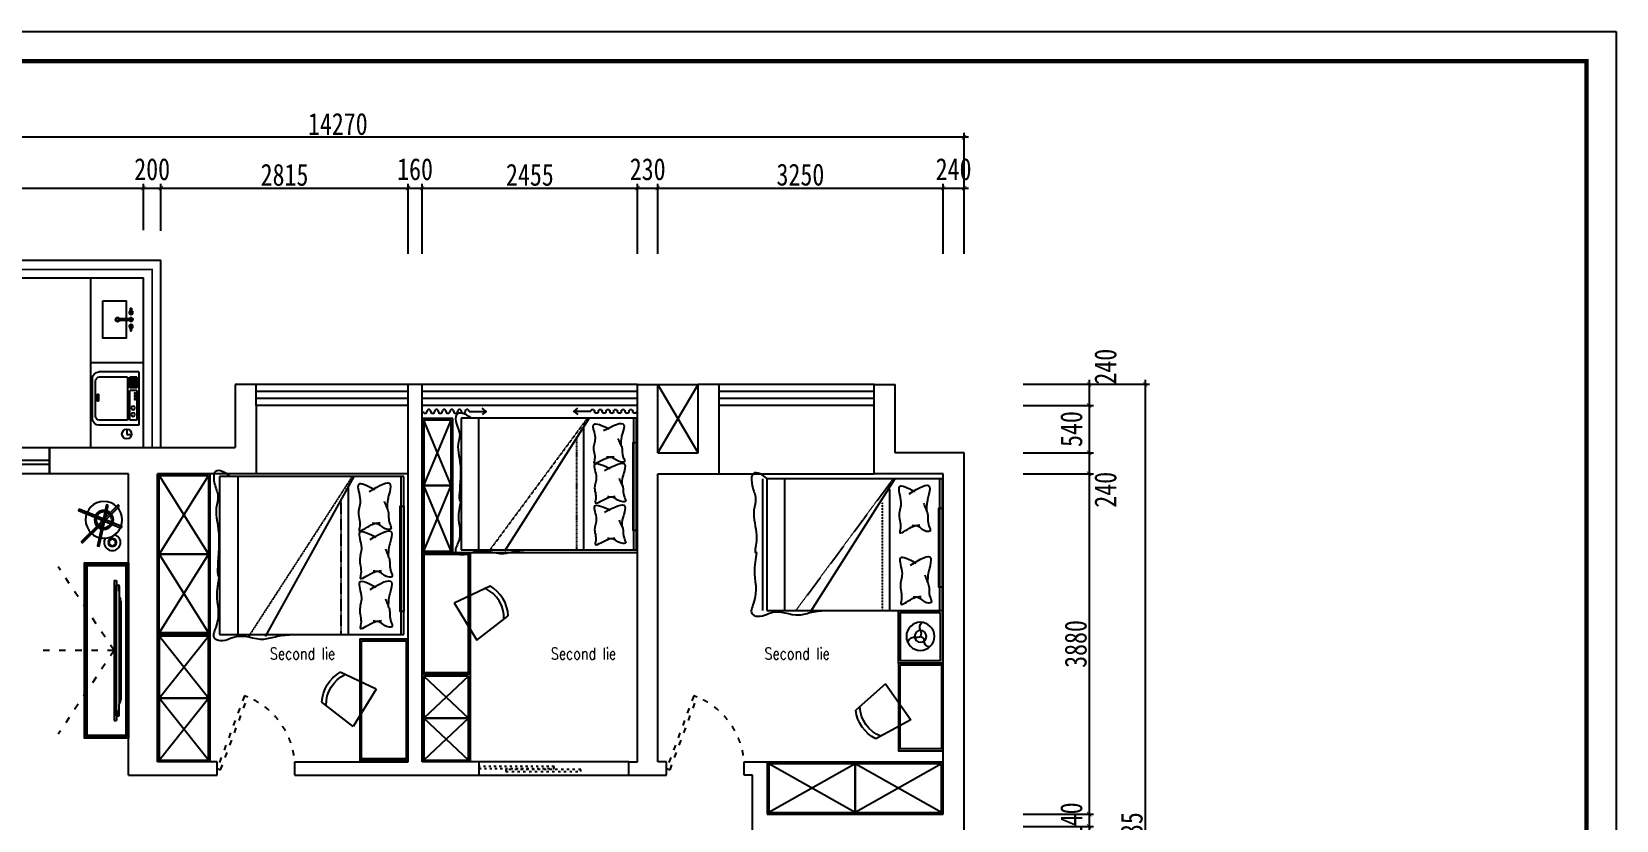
# Model space of a CAD drawing. Header units: millimetres. Extents: x -77055 to 331180, y -861586 to -491011.
# Drawn here: x 6735 to 24787, y -831600 to -822610 of the extents above; entities that cross this region are included whole.
import ezdxf

# ---------------------------------------------------------------- set-up
doc = ezdxf.new("R2010")
doc.units = ezdxf.units.MM
doc.header["$PDMODE"] = 3
doc.linetypes.add('ACAD_ISO03W100', pattern=[30, 12, -18])
doc.linetypes.add('DASHED2', pattern=[0.375, 0.25, -0.125])
for name, color, linetype in [('0-01图框模板说明', 2, 'Continuous'), ('0-02图框细线', 136, 'Continuous'), ('250', 250, 'Continuous'), ('5', 5, 'Continuous'), ('6', 1, 'Continuous'), ('dadddd', 7, 'Continuous'), ('DOOR【门】', 1, 'Continuous'), ('FF-FURN', 51, 'Continuous'), ('IDS-FIXT', 31, 'Continuous'), ('JP-活动家具', 1, 'Continuous'), ('JP-高位家具', 1, 'Continuous'), ('PUB_TEXT', 7, 'Continuous'), ('活动家具', 6, 'Continuous'), ('饰品', 36, 'Continuous')]:
    doc.layers.add(name, color=color, linetype=linetype)
doc.styles.add('_SIMPLEX', font='SIMPLEX.shx', dxfattribs={"width": 0.8})
doc.styles.add('DIM', font='simhei.ttf', dxfattribs={"width": 0.8})
doc.dimstyles.new('1-50', dxfattribs={"dimscale": 50, "dimtxt": 5, "dimasz": 1, "dimexe": 1, "dimexo": 0.1, "dimgap": 0.5, "dimtad": 1, "dimdec": 0, "dimdsep": 46, "dimtxsty": 'DIM', "dimblk": 'ARCHTICK', "dimcen": 4, "dimdle": 1, "dimclrd": 3, "dimclre": 3, "dimclrt": 1, "dimadec": 0, "dimazin": 0, "dimtfac": 1, "dimtdec": 0, "dimtmove": 2, "dimatfit": 3, "dimldrblk": 'DOT', "dimfxl": 15, "dimfxlon": 1, "dimarcsym": 0})

# ---------------------------------------------------------------- blocks, each defined once
blk = doc.blocks.new('_ArchTick')
at = {"color": 0, "linetype": 'ByBlock', "const_width": 0.15}
blk.add_lwpolyline([(-0.5, -0.5), (0.5, 0.5)], dxfattribs=at)
blk = doc.blocks.new('*D196')
at = {"layer": '250', "color": 3, "lineweight": -2}
for p, q in [((18781, -826580), (18781, -826920)), ((18031, -826630), (18831, -826630)), ((18031, -826870), (18831, -826870))]:
    blk.add_line(p, q, dxfattribs=at)
at = {"layer": 'Defpoints', "color": 0}
for p in [(16532, -826630), (16532, -826870), (18781, -826870)]:
    blk.add_point(p, dxfattribs=at)
at = {"layer": '250', "color": 3, "lineweight": -2, "xscale": 50, "yscale": 50, "zscale": 50}
for p, rotation in [((18781, -826630), 90), ((18781, -826870), 270)]:
    blk.add_blockref('_ArchTick', p, dxfattribs=dict(at, rotation=rotation))
at = {"layer": '250', "color": 1, "insert": (18968, -826429), "char_height": 250, "attachment_point": 5, "rotation": 90, "style": 'DIM'}
blk.add_mtext('240', dxfattribs=at)
blk = doc.blocks.new('_Dot')
at = {"color": 0, "linetype": 'ByBlock', "lineweight": -2}
blk.add_line((-0.5, 0), (-1, 0), dxfattribs=at)
at = {"color": 0, "linetype": 'ByBlock', "const_width": 0.5}
blk.add_lwpolyline([(-0.25, 0, 1), (0.25, 0, 1)], format="xyb", close=True, dxfattribs=at)
blk = doc.blocks.new('*D197')
at = {"layer": '250', "color": 3, "lineweight": -2}
for p, q in [((18031, -826870), (18831, -826870)), ((18781, -826820), (18781, -827460)), ((18031, -827410), (18831, -827410))]:
    blk.add_line(p, q, dxfattribs=at)
at = {"layer": 'Defpoints', "color": 0}
for p in [(16532, -826870), (17557, -827410), (18781, -827410)]:
    blk.add_point(p, dxfattribs=at)
at = {"layer": '250', "color": 3, "lineweight": -2, "xscale": 50, "yscale": 50, "zscale": 50}
for p, rotation in [((18781, -826870), 90), ((18781, -827410), 270)]:
    blk.add_blockref('_ArchTick', p, dxfattribs=dict(at, rotation=rotation))
at = {"layer": '250', "color": 1, "insert": (18579, -827140), "char_height": 250, "attachment_point": 5, "rotation": 90, "style": 'DIM'}
blk.add_mtext('540', dxfattribs=at)
blk = doc.blocks.new('*D198')
at = {"layer": '250', "color": 3, "lineweight": -2}
for p, q in [((18031, -827410), (18831, -827410)), ((18781, -827360), (18781, -827700)), ((18031, -827650), (18831, -827650))]:
    blk.add_line(p, q, dxfattribs=at)
at = {"layer": 'Defpoints', "color": 0}
for p in [(17557, -827410), (17317, -827650), (18781, -827650)]:
    blk.add_point(p, dxfattribs=at)
at = {"layer": '250', "color": 3, "lineweight": -2, "xscale": 50, "yscale": 50, "zscale": 50}
for p, rotation in [((18781, -827410), 90), ((18781, -827650), 270)]:
    blk.add_blockref('_ArchTick', p, dxfattribs=dict(at, rotation=rotation))
at = {"layer": '250', "color": 1, "insert": (18968, -827832), "char_height": 250, "attachment_point": 5, "rotation": 90, "style": 'DIM'}
blk.add_mtext('240', dxfattribs=at)
blk = doc.blocks.new('*D199')
at = {"layer": '250', "color": 3, "lineweight": -2}
for p, q in [((18031, -827650), (18831, -827650)), ((18781, -827600), (18781, -831580)), ((18031, -831530), (18831, -831530))]:
    blk.add_line(p, q, dxfattribs=at)
at = {"layer": 'Defpoints', "color": 0}
for p in [(17317, -827650), (17317, -831530), (18781, -831530)]:
    blk.add_point(p, dxfattribs=at)
at = {"layer": '250', "color": 3, "lineweight": -2, "xscale": 50, "yscale": 50, "zscale": 50}
for p, rotation in [((18781, -827650), 90), ((18781, -831530), 270)]:
    blk.add_blockref('_ArchTick', p, dxfattribs=dict(at, rotation=rotation))
at = {"layer": '250', "color": 1, "insert": (18629, -829590), "char_height": 250, "attachment_point": 5, "rotation": 90, "style": 'DIM'}
blk.add_mtext('3880', dxfattribs=at)
blk = doc.blocks.new('*D200')
at = {"layer": '250', "color": 3, "lineweight": -2}
for p, q in [((18781, -831480), (18781, -831720)), ((18031, -831530), (18831, -831530)), ((18031, -831670), (18831, -831670))]:
    blk.add_line(p, q, dxfattribs=at)
at = {"layer": 'Defpoints', "color": 0}
for p in [(17317, -831530), (17317, -831670), (18781, -831670)]:
    blk.add_point(p, dxfattribs=at)
at = {"layer": '250', "color": 3, "lineweight": -2, "xscale": 50, "yscale": 50, "zscale": 50}
for p, rotation in [((18781, -831530), 90), ((18781, -831670), 270)]:
    blk.add_blockref('_ArchTick', p, dxfattribs=dict(at, rotation=rotation))
at = {"layer": '250', "color": 1, "insert": (18579, -831600), "char_height": 250, "attachment_point": 5, "rotation": 90, "style": 'DIM'}
blk.add_mtext('140', dxfattribs=at)
blk = doc.blocks.new('*D206')
at = {"layer": '250', "color": 3, "lineweight": -2}
for p, q in [((3237, -824393), (8057, -824393)), ((3287, -824876), (3287, -824343)), ((8007, -824873), (8007, -824343))]:
    blk.add_line(p, q, dxfattribs=at)
at = {"layer": 'Defpoints', "color": 0}
for p in [(8007, -824393), (3287, -824881), (8007, -824878)]:
    blk.add_point(p, dxfattribs=at)
at = {"layer": '250', "color": 3, "lineweight": -2, "xscale": 50, "yscale": 50, "zscale": 50, "rotation": 180}
blk.add_blockref('_ArchTick', (3287, -824393), dxfattribs=at)
at = {"layer": '250', "color": 3, "lineweight": -2, "xscale": 50, "yscale": 50, "zscale": 50}
blk.add_blockref('_ArchTick', (8007, -824393), dxfattribs=at)
at = {"layer": '250', "color": 1, "insert": (5647, -824241), "char_height": 250, "attachment_point": 5, "style": 'DIM'}
blk.add_mtext('4720', dxfattribs=at)
blk = doc.blocks.new('*D207')
at = {"layer": '250', "color": 3, "lineweight": -2}
for p, q in [((7957, -824393), (8257, -824393)), ((8007, -824873), (8007, -824343)), ((8207, -824881), (8207, -824343))]:
    blk.add_line(p, q, dxfattribs=at)
at = {"layer": 'Defpoints', "color": 0}
for p in [(8207, -824393), (8007, -824878), (8207, -824886)]:
    blk.add_point(p, dxfattribs=at)
at = {"layer": '250', "color": 3, "lineweight": -2, "xscale": 50, "yscale": 50, "zscale": 50, "rotation": 180}
blk.add_blockref('_ArchTick', (8007, -824393), dxfattribs=at)
at = {"layer": '250', "color": 3, "lineweight": -2, "xscale": 50, "yscale": 50, "zscale": 50}
blk.add_blockref('_ArchTick', (8207, -824393), dxfattribs=at)
at = {"layer": '250', "color": 1, "insert": (8107, -824179), "char_height": 250, "attachment_point": 5, "style": 'DIM'}
blk.add_mtext('200', dxfattribs=at)
blk = doc.blocks.new('*D208')
at = {"layer": '250', "color": 3, "lineweight": -2}
for p, q in [((8157, -824393), (11072, -824393)), ((8207, -824881), (8207, -824343)), ((11022, -825143), (11022, -824343))]:
    blk.add_line(p, q, dxfattribs=at)
at = {"layer": 'Defpoints', "color": 0}
for p in [(11022, -824393), (8207, -824886), (11022, -826541)]:
    blk.add_point(p, dxfattribs=at)
at = {"layer": '250', "color": 3, "lineweight": -2, "xscale": 50, "yscale": 50, "zscale": 50, "rotation": 180}
blk.add_blockref('_ArchTick', (8207, -824393), dxfattribs=at)
at = {"layer": '250', "color": 3, "lineweight": -2, "xscale": 50, "yscale": 50, "zscale": 50}
blk.add_blockref('_ArchTick', (11022, -824393), dxfattribs=at)
at = {"layer": '250', "color": 1, "insert": (9615, -824243), "char_height": 250, "attachment_point": 5, "style": 'DIM'}
blk.add_mtext('2815', dxfattribs=at)
blk = doc.blocks.new('*D209')
at = {"layer": '250', "color": 3, "lineweight": -2}
for p, q in [((10972, -824393), (11232, -824393)), ((11022, -825143), (11022, -824343)), ((11182, -825143), (11182, -824343))]:
    blk.add_line(p, q, dxfattribs=at)
at = {"layer": 'Defpoints', "color": 0}
for p in [(11182, -824393), (11022, -826541), (11182, -826541)]:
    blk.add_point(p, dxfattribs=at)
at = {"layer": '250', "color": 3, "lineweight": -2, "xscale": 50, "yscale": 50, "zscale": 50, "rotation": 180}
blk.add_blockref('_ArchTick', (11022, -824393), dxfattribs=at)
at = {"layer": '250', "color": 3, "lineweight": -2, "xscale": 50, "yscale": 50, "zscale": 50}
blk.add_blockref('_ArchTick', (11182, -824393), dxfattribs=at)
at = {"layer": '250', "color": 1, "insert": (11102, -824179), "char_height": 250, "attachment_point": 5, "style": 'DIM'}
blk.add_mtext('160', dxfattribs=at)
blk = doc.blocks.new('*D210')
at = {"layer": '250', "color": 3, "lineweight": -2}
for p, q in [((11132, -824393), (13687, -824393)), ((11182, -825143), (11182, -824343)), ((13637, -825143), (13637, -824343))]:
    blk.add_line(p, q, dxfattribs=at)
at = {"layer": 'Defpoints', "color": 0}
for p in [(13637, -824393), (11182, -826541), (13637, -826541)]:
    blk.add_point(p, dxfattribs=at)
at = {"layer": '250', "color": 3, "lineweight": -2, "xscale": 50, "yscale": 50, "zscale": 50, "rotation": 180}
blk.add_blockref('_ArchTick', (11182, -824393), dxfattribs=at)
at = {"layer": '250', "color": 3, "lineweight": -2, "xscale": 50, "yscale": 50, "zscale": 50}
blk.add_blockref('_ArchTick', (13637, -824393), dxfattribs=at)
at = {"layer": '250', "color": 1, "insert": (12410, -824243), "char_height": 250, "attachment_point": 5, "style": 'DIM'}
blk.add_mtext('2455', dxfattribs=at)
blk = doc.blocks.new('*D211')
at = {"layer": '250', "color": 3, "lineweight": -2}
for p, q in [((13587, -824393), (13917, -824393)), ((13637, -825143), (13637, -824343)), ((13867, -825143), (13867, -824343))]:
    blk.add_line(p, q, dxfattribs=at)
at = {"layer": 'Defpoints', "color": 0}
for p in [(13867, -824393), (13867, -826301), (13637, -826541)]:
    blk.add_point(p, dxfattribs=at)
at = {"layer": '250', "color": 3, "lineweight": -2, "xscale": 50, "yscale": 50, "zscale": 50, "rotation": 180}
blk.add_blockref('_ArchTick', (13637, -824393), dxfattribs=at)
at = {"layer": '250', "color": 3, "lineweight": -2, "xscale": 50, "yscale": 50, "zscale": 50}
blk.add_blockref('_ArchTick', (13867, -824393), dxfattribs=at)
at = {"layer": '250', "color": 1, "insert": (13752, -824179), "char_height": 250, "attachment_point": 5, "style": 'DIM'}
blk.add_mtext('230', dxfattribs=at)
blk = doc.blocks.new('*D212')
at = {"layer": '250', "color": 3, "lineweight": -2}
for p, q in [((13817, -824393), (17167, -824393)), ((13867, -825143), (13867, -824343)), ((17117, -825143), (17117, -824343))]:
    blk.add_line(p, q, dxfattribs=at)
at = {"layer": 'Defpoints', "color": 0}
for p in [(17117, -824393), (13867, -826301), (17117, -827321)]:
    blk.add_point(p, dxfattribs=at)
at = {"layer": '250', "color": 3, "lineweight": -2, "xscale": 50, "yscale": 50, "zscale": 50, "rotation": 180}
blk.add_blockref('_ArchTick', (13867, -824393), dxfattribs=at)
at = {"layer": '250', "color": 3, "lineweight": -2, "xscale": 50, "yscale": 50, "zscale": 50}
blk.add_blockref('_ArchTick', (17117, -824393), dxfattribs=at)
at = {"layer": '250', "color": 1, "insert": (15492, -824241), "char_height": 250, "attachment_point": 5, "style": 'DIM'}
blk.add_mtext('3250', dxfattribs=at)
blk = doc.blocks.new('*D213')
at = {"layer": '250', "color": 3, "lineweight": -2}
for p, q in [((17067, -824393), (17407, -824393)), ((17117, -825143), (17117, -824343)), ((17357, -825143), (17357, -824343))]:
    blk.add_line(p, q, dxfattribs=at)
at = {"layer": 'Defpoints', "color": 0}
for p in [(17357, -824393), (17357, -827081), (17117, -827321)]:
    blk.add_point(p, dxfattribs=at)
at = {"layer": '250', "color": 3, "lineweight": -2, "xscale": 50, "yscale": 50, "zscale": 50, "rotation": 180}
blk.add_blockref('_ArchTick', (17117, -824393), dxfattribs=at)
at = {"layer": '250', "color": 3, "lineweight": -2, "xscale": 50, "yscale": 50, "zscale": 50}
blk.add_blockref('_ArchTick', (17357, -824393), dxfattribs=at)
at = {"layer": '250', "color": 1, "insert": (17237, -824179), "char_height": 250, "attachment_point": 5, "style": 'DIM'}
blk.add_mtext('240', dxfattribs=at)
blk = doc.blocks.new('*D232')
at = {"layer": '250', "color": 3, "lineweight": -2}
for p, q in [((17407, -823814), (3037, -823814)), ((3087, -824564), (3087, -823764)), ((17357, -824564), (17357, -823764))]:
    blk.add_line(p, q, dxfattribs=at)
at = {"layer": 'Defpoints', "color": 0}
for p in [(3087, -823814), (3087, -825143), (17357, -825143)]:
    blk.add_point(p, dxfattribs=at)
at = {"layer": '250', "color": 3, "lineweight": -2, "xscale": 50, "yscale": 50, "zscale": 50, "rotation": 180}
blk.add_blockref('_ArchTick', (3087, -823814), dxfattribs=at)
at = {"layer": '250', "color": 3, "lineweight": -2, "xscale": 50, "yscale": 50, "zscale": 50}
blk.add_blockref('_ArchTick', (17357, -823814), dxfattribs=at)
at = {"layer": '250', "color": 1, "insert": (10222, -823663), "char_height": 250, "attachment_point": 5, "style": 'DIM'}
blk.add_mtext('14270', dxfattribs=at)
blk = doc.blocks.new('*D235')
at = {"layer": '250', "color": 3, "lineweight": -2}
for p, q in [((19419, -826580), (19419, -837115)), ((18669, -826630), (19469, -826630)), ((18669, -837065), (19469, -837065))]:
    blk.add_line(p, q, dxfattribs=at)
at = {"layer": 'Defpoints', "color": 0}
for p in [(18031, -826630), (18031, -837065), (19419, -837065)]:
    blk.add_point(p, dxfattribs=at)
at = {"layer": '250', "color": 3, "lineweight": -2, "xscale": 50, "yscale": 50, "zscale": 50}
for p, rotation in [((19419, -826630), 90), ((19419, -837065), 270)]:
    blk.add_blockref('_ArchTick', p, dxfattribs=dict(at, rotation=rotation))
at = {"layer": '250', "color": 1, "insert": (19267, -831848), "char_height": 250, "attachment_point": 5, "rotation": 90, "style": 'DIM'}
blk.add_mtext('10435', dxfattribs=at)
blk = doc.blocks.new('TR')
blk.add_wipeout([(0, 420), (33, 418), (57, 415), (87, 407), (131, 390), (165, 370), (195, 348), (221, 322), (229, 314), (252, 284), (270, 252), (284, 215), (294, 180), (299, 143), (300, 120), (298, 84), (291, 47), (281, 14), (267, -16), (248, -49), (231, -72), (207, -97), (169, -128), (134, -148), (102, -162), (62, -174), (27, -179), (0, -180), (-36, -178), (-78, -170), (-113, -158), (-149, -140), (-191, -112), (-218, -86), (-239, -61), (-260, -30), (-274, -1), (-284, 23), (-289, 41), (-296, 71), (-300, 109), (-299, 147), (-295, 177), (-289, 201), (-279, 231), (-264, 263), (-249, 288), (-228, 315), (-202, 342), (-165, 371), (-126, 392), (-81, 409), (-45, 417), (-12, 420)])
for radius in [300, 150]:
    blk.add_circle((0, 120), radius)
at = {"color": 45}
blk.add_circle((0, 120), 120, dxfattribs=at)
blk = doc.blocks.new('FBH')
blk.add_wipeout([(22, 342), (62, 339), (86, 336), (121, 327), (145, 319), (188, 300), (222, 279), (266, 242), (304, 199), (327, 163), (350, 113), (365, 62), (371, 12), (372, -8), (365, -77), (350, -129), (332, -170), (315, -200), (297, -224), (276, -249), (254, -271), (216, -299), (182, -320), (135, -340), (93, -351), (45, -358), (14, -358), (-32, -354), (-72, -346), (-105, -335), (-151, -313), (-199, -280), (-232, -249), (-258, -219), (-288, -172), (-309, -124), (-322, -74), (-328, -30), (-328, 2), (-322, 58), (-305, 117), (-275, 177), (-251, 211), (-206, 257), (-162, 289), (-104, 318), (-43, 336), (-4, 341)])
at = {"color": 45}
for points in [[(150, 365), (179, 353), (-198, -562), (-227, -551)], [(249, 175), (267, 150), (-390, -312), (-408, -287)], [(-250, 233), (-228, 255), (393, -366), (371, -388)]]:
    blk.add_lwpolyline(points, close=True, dxfattribs=at)
for radius in [350, 180]:
    blk.add_circle((22, -8), radius)
blk.add_circle((22, -8), 150, dxfattribs=at)
blk = doc.blocks.new('A$C4EE4461C')
at = {"color": 2, "ltscale": 1000}
for p, q in [((2065, 2400), (65, 2400)), ((65, 2400), (65, 600)), ((1465, 600), (1465, 2282)), ((2065, 600), (2065, 2400)), ((65, 600), (2065, 600))]:
    blk.add_line(p, q, dxfattribs=at)
at = {"color": 8, "ltscale": 1000}
blk.add_line((265, 2400), (265, 600), dxfattribs=at)
at = {"color": 8, "linetype": 'DASHED2', "ltscale": 0.5}
for p, q in [((1505, 2400), (376, 569)), ((1385, 600), (1385, 2125))]:
    blk.add_line(p, q, dxfattribs=at)
at = {"color": 1, "ltscale": 1000}
for p, q in [((1525, 2400), (561, 579)), ((2035, 600), (2035, 2400))]:
    blk.add_line(p, q, dxfattribs=at)
at = {"color": 3}
blk.add_lwpolyline([(2065, 864), (2025, 864), (2025, 2064), (2065, 2064)], close=True, dxfattribs=at)
at = {"color": 2, "ltscale": 1000}
blk.add_open_spline([(184, 2400), (105, 2470), (-12, 2499), (10, 2289), (68, 2182), (3, 1991), (86, 1772), (27, 1228), (77, 1300), (3, 1016), (94, 799), (-32, 552), (111, 521), (313, 633), (478, 509), (703, 591), (809, 597), (869, 600)], degree=3, knots=[0, 0, 0, 0, 140.356688, 240.855445, 374.272085, 514.628774, 800.960617, 1037.309606, 1234.977718, 1501.883052, 1872.056655, 1990.732643, 2052.345442, 2125.407537, 2467.000811, 2608.004871, 2786.638856, 2786.638856, 2786.638856, 2786.638856], dxfattribs=at)
at = {"color": 1, "ltscale": 1000}
for points, knots in [([(1752, 2250), (1673, 2293), (1518, 2376), (1604, 2161), (1585, 2062), (1567, 1984), (1589, 1902), (1590, 1840), (1566, 1746), (1710, 1865), (1780, 1872), (1809, 1874)], [0, 0, 0, 0, 197.98522, 383.798459, 461.536852, 537.063609, 629.138715, 719.341985, 744.183766, 895.041347, 1000.692483, 1000.692483, 1000.692483, 1000.692483]), ([(1688, 2229), (1795, 2295), (1953, 2392), (1909, 2210), (1886, 2123), (1884, 2065), (1884, 2028)], [0, 0, 0, 0, 257.192142, 380.388355, 440.188761, 557.045341, 557.045341, 557.045341, 557.045341]), ([(1852, 2122), (1859, 2101), (1873, 2061), (1912, 1977), (1887, 1900), (1942, 1802), (1855, 1790), (1809, 1866), (1743, 1866), (1721, 1866)], [0, 0, 0, 0, 70.314327, 132.712823, 281.06886, 345.030234, 373.143701, 508.899423, 574.349148, 574.349148, 574.349148, 574.349148]), ([(1765, 1705), (1686, 1748), (1531, 1831), (1617, 1617), (1598, 1517), (1580, 1439), (1602, 1357), (1603, 1295), (1579, 1202), (1723, 1320), (1793, 1327), (1822, 1329)], [0, 0, 0, 0, 197.98522, 383.798459, 461.536852, 537.063609, 629.138715, 719.341985, 744.183766, 895.041347, 1000.692483, 1000.692483, 1000.692483, 1000.692483]), ([(1701, 1684), (1808, 1750), (1966, 1847), (1922, 1665), (1899, 1578), (1897, 1521), (1897, 1483)], [0, 0, 0, 0, 257.192142, 380.388355, 440.188761, 557.045341, 557.045341, 557.045341, 557.045341]), ([(1865, 1577), (1872, 1556), (1886, 1517), (1925, 1433), (1900, 1355), (1955, 1258), (1868, 1246), (1822, 1321), (1756, 1321), (1734, 1321)], [0, 0, 0, 0, 70.314327, 132.712823, 281.06886, 345.030234, 373.143701, 508.899423, 574.349148, 574.349148, 574.349148, 574.349148]), ([(1765, 1136), (1686, 1179), (1531, 1262), (1617, 1047), (1598, 947), (1580, 869), (1602, 788), (1603, 726), (1579, 632), (1723, 750), (1793, 757), (1822, 760)], [0, 0, 0, 0, 197.98522, 383.798459, 461.536852, 537.063609, 629.138715, 719.341985, 744.183766, 895.041347, 1000.692483, 1000.692483, 1000.692483, 1000.692483]), ([(1701, 1115), (1808, 1181), (1966, 1278), (1922, 1095), (1899, 1008), (1897, 951), (1897, 913)], [0, 0, 0, 0, 257.192142, 380.388355, 440.188761, 557.045341, 557.045341, 557.045341, 557.045341]), ([(1865, 1007), (1872, 986), (1886, 947), (1925, 863), (1900, 786), (1955, 688), (1868, 676), (1822, 751), (1756, 751), (1734, 751)], [0, 0, 0, 0, 70.314327, 132.712823, 281.06886, 345.030234, 373.143701, 508.899423, 574.349148, 574.349148, 574.349148, 574.349148])]:
    blk.add_open_spline(points, degree=3, knots=knots, dxfattribs=at)
blk = doc.blocks.new('A$C56A9156F')
at = {"color": 1}
for p, q in [((-92, 491), (360, 525)), ((-92, 491), (0, 0)), ((0, 0), (433, 132))]:
    blk.add_line(p, q, dxfattribs=at)
for radius, start, end in [(375, 337.108, 44.0862), (425, 342.5246, 38.6696)]:
    blk.add_arc((28, 260), radius, start, end, dxfattribs=at)
blk = doc.blocks.new('A$C5DE12AFD')
at = {"layer": '6', "color": 5}
for points in [[(523, 37), (717, 37), (671, 74)], [(523, 37), (717, 37), (671, 0)]]:
    blk.add_lwpolyline(points, dxfattribs=at)
for centre, start, end in [((22, 37), 180, 0), ((65, 37), 0, 180), ((109, 37), 180, 0), ((153, 37), 0, 180), ((196, 37), 180, 0), ((240, 37), 0, 180), ((283, 37), 180, 0), ((327, 37), 0, 180), ((371, 37), 180, 0), ((414, 37), 0, 180), ((458, 37), 180, 0), ((501, 37), 0, 180)]:
    blk.add_arc(centre, 21.8, start, end, dxfattribs=at)
blk = doc.blocks.new('A$C3FA61304')
at = {"color": 251}
for p, q in [((444, 611), (88, 611)), ((444, 64), (444, 611)), ((471, 611), (471, 236)), ((559, 611), (471, 611)), ((559, 236), (559, 611)), ((38, 561), (38, 113)), ((55, 363, -1341), (55, 287, -1341)), ((76, 368, -1341), (60, 368, -1341)), ((60, 282, -1341), (76, 282, -1341)), ((76, 282, -1341), (76, 368, -1341)), ((559, 236), (471, 236)), ((444, 64), (88, 64)), ((471, 200), (471, 64)), ((559, 200), (471, 200)), ((559, 64), (471, 64)), ((505, 190, -1341), (489, 190, -1341)), ((489, 73, -1341), (489, 190, -1341)), ((505, 73, -1341), (489, 73, -1341)), ((505, 73, -1341), (505, 190, -1341)), ((521, 73, -1341), (521, 190, -1341)), ((536, 190, -1341), (521, 190, -1341)), ((536, 73, -1341), (521, 73, -1341)), ((536, 73, -1341), (536, 190, -1341)), ((559, 64), (559, 200))]:
    blk.add_line(p, q, dxfattribs=at)
for centre, radius in [((514, 540, -1341), 23.1), ((514, 455, -1341), 23.1), ((538, 342, -1341), 8.22), ((538, 307, -1341), 8.22), ((538, 273, -1341), 8.22)]:
    blk.add_circle(centre, radius, dxfattribs=at)
for centre, radius, start, end in [((88, 561), 49.5, 90, 180), ((60, 363, -1341), 4.95, 90, 180), ((60, 287, -1341), 4.95, 180, 270), ((88, 113), 49.5, 180, 270)]:
    blk.add_arc(centre, radius, start, end, dxfattribs=at)
at = {"layer": 'IDS-FIXT', "ltscale": 3}
for p, q in [((587, 674), (82, 674)), ((587, 0), (587, 674)), ((0, 592), (0, 82)), ((587, 0), (82, 0))]:
    blk.add_line(p, q, dxfattribs=at)
for centre, start, end in [((82, 592), 90, 180), ((82, 82), 180, 270)]:
    blk.add_arc(centre, 82.5, start, end, dxfattribs=at)
blk = doc.blocks.new('941RFD')
at = {"color": 2}
for p, q in [((40964, 8550), (40841, 8550)), ((40964, 8532), (40841, 8532))]:
    blk.add_line(p, q, dxfattribs=at)
for points in [[(40643, 8754), (40909, 8754), (40909, 8328), (40643, 8328)], [(40971, 8671), (40971, 8613), (40959, 8613), (40959, 8671)], [(40971, 8411), (40971, 8469), (40959, 8469), (40959, 8411)]]:
    blk.add_lwpolyline(points, close=True, dxfattribs=at)
for radius in [24, 16]:
    blk.add_circle((40812, 8541), radius, dxfattribs=at)
for centre, radius, start, end in [((40841, 8541), 8.57, 90, 270), ((40965, 8621), 22, 105.2764, 74.7237), ((40965, 8541), 22, 202.9179, 157.0821), ((40964, 8541), 8.57, 270, 90), ((40965, 8461), 22, 285.2764, 254.7237)]:
    blk.add_arc(centre, radius, start, end, dxfattribs=at)
blk = doc.blocks.new('OKKO')
at = {"layer": 'JP-活动家具', "color": 2}
blk.add_lwpolyline([(98180, 1097), (98180, 1697), (97680, 1697), (97680, 1097)], close=True, dxfattribs=at)
at = {"layer": 'JP-活动家具', "color": 1}
blk.add_lwpolyline([(98155, 1122), (98155, 1672), (97705, 1672), (97705, 1122)], close=True, dxfattribs=at)
at = {"layer": 'JP-活动家具', "color": 3}
blk.add_circle((97930, 1393), 160, dxfattribs=at)
at = {"layer": 'JP-活动家具', "color": 1}
blk.add_circle((97931, 1393), 67.5, dxfattribs=at)
for centre, radius, start, end in [((97859, 1473), 70.8, 184.3234, 274.4208), ((97906, 1458), 70.2, 291.5496, 349.0602), ((98039, 1449), 65, 94.5472, 184.0046), ((97889, 1337), 69.8, 52.7692, 110.655), ((98003, 1292), 80.7, 155.5061, 225.9952), ((97852, 1359), 86, 336.8898, 23.1102)]:
    blk.add_arc(centre, radius, start, end, dxfattribs=at)
blk = doc.blocks.new('A$C4B902D57')
at = {"color": 8, "ltscale": 1000}
for p, q in [((127, 2100), (127, 600)), ((377, 2100), (377, 600))]:
    blk.add_line(p, q, dxfattribs=at)
at = {"color": 2, "ltscale": 1000}
for p, q in [((2177, 2100), (177, 2100)), ((177, 2100), (177, 600)), ((2177, 600), (2177, 2100)), ((1577, 600), (1577, 1982)), ((177, 600), (2177, 600))]:
    blk.add_line(p, q, dxfattribs=at)
at = {"color": 8, "linetype": 'DASHED2', "ltscale": 0.5}
for p, q in [((1617, 2100), (510, 600)), ((1497, 600), (1497, 1825))]:
    blk.add_line(p, q, dxfattribs=at)
at = {"color": 1, "ltscale": 1000}
for p, q in [((1637, 2100), (673, 579)), ((2147, 600), (2147, 2100))]:
    blk.add_line(p, q, dxfattribs=at)
blk.add_line((1627, 600), (2177, 600))
at = {"color": 3}
blk.add_lwpolyline([(2177, 864), (2137, 864), (2137, 1764), (2177, 1764)], close=True, dxfattribs=at)
at = {"color": 2, "ltscale": 1000}
blk.add_open_spline([(184, 2100), (105, 2170), (-12, 2199), (10, 1989), (68, 1882), (3, 1691), (86, 1472), (27, 1228), (77, 1300), (3, 1016), (94, 799), (-32, 552), (111, 521), (313, 633), (478, 509), (703, 591), (809, 597), (869, 600)], degree=3, knots=[0, 0, 0, 0, 140.356688, 240.855445, 374.272085, 514.628774, 800.960617, 1037.309606, 1234.977718, 1501.883052, 1872.056655, 1990.732643, 2052.345442, 2125.407537, 2467.000811, 2608.004871, 2786.638856, 2786.638856, 2786.638856, 2786.638856], dxfattribs=at)
at = {"color": 1, "ltscale": 1000}
for points, knots in [([(1864, 1950), (1785, 1993), (1630, 2076), (1716, 1861), (1697, 1762), (1679, 1684), (1701, 1602), (1702, 1540), (1677, 1446), (1821, 1565), (1892, 1572), (1921, 1574)], [0, 0, 0, 0, 197.98522, 383.798459, 461.536852, 537.063609, 629.138715, 719.341985, 744.183766, 895.041347, 1000.692483, 1000.692483, 1000.692483, 1000.692483]), ([(1800, 1929), (1907, 1995), (2065, 2092), (2021, 1910), (1998, 1823), (1996, 1765), (1996, 1728)], [0, 0, 0, 0, 257.192142, 380.388355, 440.188761, 557.045341, 557.045341, 557.045341, 557.045341]), ([(1964, 1822), (1971, 1801), (1985, 1761), (2024, 1677), (1999, 1600), (2054, 1502), (1967, 1490), (1921, 1566), (1855, 1566), (1833, 1566)], [0, 0, 0, 0, 70.314327, 132.712823, 281.06886, 345.030234, 373.143701, 508.899423, 574.349148, 574.349148, 574.349148, 574.349148]), ([(1877, 1136), (1798, 1179), (1643, 1262), (1729, 1047), (1710, 947), (1692, 869), (1714, 788), (1715, 726), (1690, 632), (1834, 750), (1905, 757), (1934, 760)], [0, 0, 0, 0, 197.98522, 383.798459, 461.536852, 537.063609, 629.138715, 719.341985, 744.183766, 895.041347, 1000.692483, 1000.692483, 1000.692483, 1000.692483]), ([(1813, 1115), (1920, 1181), (2078, 1278), (2034, 1095), (2011, 1008), (2009, 951), (2009, 913)], [0, 0, 0, 0, 257.192142, 380.388355, 440.188761, 557.045341, 557.045341, 557.045341, 557.045341]), ([(1977, 1007), (1984, 986), (1998, 947), (2037, 863), (2012, 786), (2067, 688), (1980, 676), (1934, 751), (1868, 751), (1846, 751)], [0, 0, 0, 0, 70.314327, 132.712823, 281.06886, 345.030234, 373.143701, 508.899423, 574.349148, 574.349148, 574.349148, 574.349148])]:
    blk.add_open_spline(points, degree=3, knots=knots, dxfattribs=at)
at = {"layer": 'JP-高位家具', "color": 7, "xscale": -1, "rotation": 180}
blk.add_blockref('OKKO', (-96003, 1697), dxfattribs=at)
blk = doc.blocks.new('A$C19C21231')
at = {"layer": 'DOOR【门】', "color": 250, "linetype": 'ACAD_ISO03W100', "ltscale": 5}
for q in [(-636, -636), (0, -900), (636, -636)]:
    blk.add_line((0, 0), q, dxfattribs=at)
at = {"layer": '饰品', "color": 1}
for p, q in [((-532, 0), (-532, 30)), ((-532, 30), (-497, 30)), ((-532, 0), (532, 0)), ((-497, 30), (-497, 51)), ((-489, 60), (-407, 60)), ((-407, 60), (-391, 72)), ((-376, 77), (376, 77)), ((407, 60), (391, 72)), ((489, 60), (407, 60)), ((497, 30), (497, 51)), ((497, 30), (532, 30)), ((532, 0), (532, 30))]:
    blk.add_line(p, q, dxfattribs=at)
at = {"layer": '饰品', "color": 8}
for p, q in [((-497, 50), (-459, 50)), ((497, 30), (-497, 30)), ((-451, 54), (-448, 60)), ((-407, 60), (407, 60)), ((451, 54), (448, 60)), ((497, 50), (459, 50))]:
    blk.add_line(p, q, dxfattribs=at)
at = {"layer": '饰品', "color": 1}
for centre, radius, start, end in [((-489, 51), 8.64, 90, 180), ((-376, 51), 25.9, 90, 127.4515), ((376, 51), 25.9, 52.5485, 90), ((489, 51), 8.64, 0, 90)]:
    blk.add_arc(centre, radius, start, end, dxfattribs=at)
at = {"layer": '饰品', "color": 8}
for centre, start, end in [((-459, 58), 270, 333.3646), ((459, 58), 206.6354, 270)]:
    blk.add_arc(centre, 8.64, start, end, dxfattribs=at)
blk = doc.blocks.new('fv')
at = {"layer": '活动家具', "color": 2}
for p, q in [((-176693, -533657), (-176386, -533465)), ((-176426, -533446), (-176120, -533935)), ((-176832, -533744), (-176708, -533666)), ((-176802, -533756), (-176829, -533713)), ((-176111, -533906), (-176417, -534098)), ((-176432, -534107), (-176556, -534185)), ((-176529, -534193), (-176554, -534152))]:
    blk.add_line(p, q, dxfattribs=at)
at = {"layer": '活动家具', "color": 1}
for p, q in [((-176679, -533679), (-176392, -533500)), ((-176381, -533607), (-176432, -533525)), ((-176428, -533491), (-176153, -533932)), ((-176383, -533605), (-176352, -533654)), ((-176352, -533652), (-176321, -533701)), ((-176293, -533749), (-176324, -533700)), ((-176144, -533896), (-176431, -534075)), ((-176262, -533796), (-176293, -533746)), ((-176265, -533795), (-176234, -533843)), ((-176234, -533841), (-176184, -533921))]:
    blk.add_line(p, q, dxfattribs=at)
at = {"layer": '活动家具', "color": 8}
for p, q in [((-176407, -533623), (-176459, -533542)), ((-176394, -533615), (-176446, -533533)), ((-176802, -533756), (-176694, -533689)), ((-176481, -533556), (-176233, -533952)), ((-176425, -533635), (-176477, -533553)), ((-176418, -533630), (-176469, -533548)), ((-176427, -533633), (-176431, -533635)), ((-176427, -533633), (-176397, -533682)), ((-176417, -533629), (-176426, -533635)), ((-176408, -533622), (-176419, -533628)), ((-176418, -533627), (-176387, -533676)), ((-176410, -533622), (-176380, -533671)), ((-176393, -533614), (-176409, -533624)), ((-176389, -533674), (-176398, -533680)), ((-176382, -533605), (-176396, -533614)), ((-176394, -533612), (-176364, -533661)), ((-176390, -533675), (-176359, -533725)), ((-176378, -533670), (-176389, -533677)), ((-176363, -533596), (-176382, -533607)), ((-176365, -533659), (-176381, -533669)), ((-176379, -533668), (-176348, -533718)), ((-176366, -533660), (-176335, -533710)), ((-176351, -533653), (-176365, -533662)), ((-176335, -533641), (-176354, -533652)), ((-176305, -533756), (-176335, -533707)), ((-176304, -533690), (-176323, -533702)), ((-176276, -533735), (-176294, -533747)), ((-176307, -533824), (-176338, -533774)), ((-176300, -533819), (-176331, -533770)), ((-176306, -533754), (-176321, -533764)), ((-176289, -533813), (-176320, -533763)), ((-176308, -533822), (-176313, -533825)), ((-176309, -533822), (-176278, -533871)), ((-176298, -533818), (-176308, -533824)), ((-176276, -533804), (-176307, -533755)), ((-176292, -533748), (-176306, -533757)), ((-176290, -533811), (-176301, -533818)), ((-176300, -533817), (-176269, -533865)), ((-176292, -533812), (-176261, -533860)), ((-176275, -533804), (-176290, -533813)), ((-176278, -533871), (-176282, -533873)), ((-176270, -533864), (-176279, -533870)), ((-176279, -533869), (-176229, -533949)), ((-176263, -533794), (-176277, -533803)), ((-176276, -533802), (-176245, -533851)), ((-176271, -533864), (-176221, -533944)), ((-176260, -533859), (-176270, -533866)), ((-176245, -533785), (-176263, -533797)), ((-176246, -533849), (-176262, -533859)), ((-176261, -533858), (-176211, -533938)), ((-176248, -533850), (-176198, -533929)), ((-176233, -533843), (-176247, -533851)), ((-176216, -533830), (-176235, -533842)), ((-176446, -534085), (-176554, -534152))]:
    blk.add_line(p, q, dxfattribs=at)
for centre, start, end in [((-176485, -533574), 32.0344, 122.0347), ((-176251, -533947), 302.0347, 32.035)]:
    blk.add_arc(centre, 13.2, start, end, dxfattribs=at)
at = {"layer": '活动家具', "color": 2}
blk.add_arc((-174120, -532354), 3026, 207.6078, 216.4616, dxfattribs=at)
blk = doc.blocks.new('A$C54042851')
at = {"color": 2, "ltscale": 100}
blk.add_circle((0, 0), 675, dxfattribs=at)
at = {"color": 251, "ltscale": 100}
blk.add_circle((0, 0), 325, dxfattribs=at)
at = {"color": 2, "zscale": 0.9}
for p, xscale, yscale, rotation in [((84650, 499458), -0.8999999999771501, 0.8999999999941791, 332.0347128776529), ((474869, 176420), -0.8999999999771501, 0.8999999999941783, 272.0347128776529), ((-390218, 323038), -0.8999999999771501, 0.8999999999941792, 32.03471287765294), ((390218, -323038), -0.8999999999771502, 0.8999999999941792, 212.034712877653), ((-474869, -176420), -0.8999999999771511, 0.8999999999941795, 92.03471287765296), ((-84650, -499458), -0.8999999999771497, 0.8999999999941791, 152.0347128776529)]:
    blk.add_blockref('fv', p, dxfattribs=dict(at, xscale=xscale, yscale=yscale, rotation=rotation))
at = {"layer": 'PUB_TEXT', "color": 5, "style": '_SIMPLEX', "width": 0.8}
for s, p in [(' balcony', (-89, 6251)), ('Second lie', (3945, 3617)), ('Second lie', (7146, 3617)), ('Second lie', (9580, 3617)), ('Lobby', (58, -2139))]:
    blk.add_text(s, height=133.3, rotation=360, dxfattribs=at).set_placement(p)
for s, height, p in [('Living room', 133.33, (49, 3629)), ('Bathroom', 133.3, (5038, 223)), ('Dining  room', 133.33, (39, -1)), ('Kitchen', 133.3, (2874, -16)), ('Bathroom', 133.3, (7045, 25)), ('Master bedroom', 133.33, (9583, 25))]:
    blk.add_text(s, height=height, dxfattribs=at).set_placement(p)
blk = doc.blocks.new('A$C277C16EF')
at = {"layer": '0-01图框模板说明', "color": 2, "const_width": 49}
blk.add_lwpolyline([(-338, 19745), (-338, 338), (-28062, 338), (-28062, 19745)], close=True, dxfattribs=at)
at = {"layer": '0-02图框细线'}
blk.add_lwpolyline([(0, 20083), (0, 0), (-28400, 0), (-28400, 20083)], close=True, dxfattribs=at)

msp = doc.modelspace()

# ---------------------------------------------------------------- linework, layer by layer
at = {"color": 2}
msp.add_lwpolyline([(7837.4, -830664.2), (7337.4, -830664.2), (7337.4, -828664.2), (7837.4, -828664.2)], close=True, dxfattribs=at)
at = {"color": 1}
for points in [[(7817.4, -830644.2), (7357.4, -830644.2), (7357.4, -828684.2), (7817.4, -828684.2)], [(7807.4, -830634.2), (7367.4, -830634.2), (7367.4, -828694.2), (7807.4, -828694.2)]]:
    msp.add_lwpolyline(points, close=True, dxfattribs=at)
at = {"layer": '250', "color": 2}
for p, q in [((3087.4, -825215.3), (8207.4, -825215.3)), ((8207.4, -827350.3), (8207.4, -825215.3)), ((3287.4, -825415.3), (8007.4, -825415.3)), ((8007.4, -827350.3), (8007.4, -825415.3)), ((11022.4, -826630.3), (9292.4, -826630.3)), ((13637.4, -826630.3), (11182.4, -826630.3)), ((16332.4, -826630.3), (14567.4, -826630.3)), ((11022.4, -826870.3), (9292.4, -826870.3)), ((13637.4, -826870.3), (11182.4, -826870.3)), ((16332.4, -826870.3), (14567.4, -826870.3)), ((11532.4, -827020.3), (11182.4, -827020.3)), ((11532.4, -828550.3), (11532.4, -827020.3)), ((8767.4, -830935.3), (8767.4, -827650.3)), ((13637.4, -828550.3), (11182.4, -828550.3)), ((11732.4, -830935.3), (11732.4, -828550.3)), ((8767.4, -829482.2), (8167.4, -829482.2)), ((8767.4, -829482.2), (8167.4, -829482.2)), ((11732.4, -829935.3), (11182.4, -829935.3)), ((15112.4, -830935.3), (17117.4, -830935.3))]:
    msp.add_line(p, q, dxfattribs=at)
at = {"layer": '250', "color": 1}
for p, q in [((7407.4, -827350.3), (7407.4, -825415.3)), ((7407.4, -826382.8), (8007.4, -826382.8)), ((11022.4, -826710.3), (9292.4, -826710.3)), ((11022.4, -826790.3), (9292.4, -826790.3)), ((13637.4, -826710.3), (11182.4, -826710.3)), ((13637.4, -826790.3), (11182.4, -826790.3)), ((16332.4, -826710.3), (14567.4, -826710.3)), ((16332.4, -826790.3), (14567.4, -826790.3))]:
    msp.add_line(p, q, dxfattribs=at)
at = {"layer": '250', "color": 7}
for p, q in [((9052.4, -826630.3), (9052.4, -827350.3)), ((9292.4, -826630.3), (9052.4, -826630.3)), ((9292.4, -826870.3), (9292.4, -826630.3)), ((11022.4, -826870.3), (11022.4, -826630.3)), ((11182.4, -826630.3), (11022.4, -826630.3)), ((11182.4, -826870.3), (11182.4, -826630.3)), ((13637.4, -826870.3), (13637.4, -826630.3)), ((13637.4, -826630.3), (13867.4, -826630.3)), ((13867.4, -827410.3), (13867.4, -826630.3)), ((14327.4, -827410.3), (14327.4, -826630.3)), ((14567.4, -826630.3), (14327.4, -826630.3)), ((14567.4, -826870.3), (14567.4, -826630.3)), ((16332.4, -826870.3), (16332.4, -826630.3)), ((16332.4, -826630.3), (16572.4, -826630.3)), ((16572.4, -827410.3), (16572.4, -826630.3)), ((9292.4, -826870.3), (9292.4, -827650.3)), ((11022.4, -827650.3), (11022.4, -826870.3)), ((11182.4, -827650.3), (11182.4, -826870.3)), ((13637.4, -830935.3), (13637.4, -826870.3)), ((14567.4, -827650.3), (14567.4, -826870.3)), ((16332.4, -827650.3), (16332.4, -826870.3)), ((7818.3, -827142.1), (7818.3, -827202.1)), ((7818.3, -827202.1), (7873.1, -827202.1)), ((6937.4, -827650.3), (6937.4, -827350.3)), ((6937.4, -827350.3), (8007.4, -827350.3)), ((8007.4, -827350.3), (9052.4, -827350.3)), ((13867.4, -827410.3), (14327.4, -827410.3)), ((17357.4, -827410.3), (16572.4, -827410.3)), ((17357.4, -836265.3), (17357.4, -827410.3)), ((7837.4, -827650.3), (6937.4, -827650.3)), ((7837.4, -831085.3), (7837.4, -827650.3)), ((8167.4, -830935.3), (8167.4, -827650.3)), ((9292.4, -827650.3), (8167.4, -827650.3)), ((11022.4, -830935.3), (11022.4, -827650.3)), ((11182.4, -830935.3), (11182.4, -827650.3)), ((13867.4, -830935.3), (13867.4, -827650.3)), ((13867.4, -827650.3), (14567.4, -827650.3)), ((17117.4, -827650.3), (16332.4, -827650.3)), ((17117.4, -831530.3), (17117.4, -827650.3)), ((8847.4, -830935.3), (8167.4, -830935.3)), ((8847.4, -831085.3), (8847.4, -830935.3)), ((9732.4, -830935.3), (11022.4, -830935.3)), ((9732.4, -831085.3), (9732.4, -830935.3)), ((11832.4, -830935.3), (11182.4, -830935.3)), ((11832.4, -831085.3), (11832.4, -830935.3)), ((13537.4, -831085.3), (13537.4, -830935.3)), ((13537.4, -830935.3), (13637.4, -830935.3)), ((13967.4, -830935.3), (13867.4, -830935.3)), ((13967.4, -831085.3), (13967.4, -830935.3)), ((14852.4, -831085.3), (14852.4, -830935.3)), ((14852.4, -830935.3), (15112.4, -830935.3)), ((15112.4, -830935.3), (15112.4, -831530.3)), ((7837.4, -831085.3), (8847.4, -831085.3)), ((9732.4, -831085.3), (11832.4, -831085.3)), ((13537.4, -831085.3), (13967.4, -831085.3)), ((14947.4, -831085.3), (14852.4, -831085.3)), ((14947.4, -832135.3), (14947.4, -831085.3)), ((15112.4, -831530.3), (17117.4, -831530.3))]:
    msp.add_line(p, q, dxfattribs=at)
at = {"layer": '250', "color": 251}
for p, q in [((13867.4, -826630.3), (14327.4, -826630.3)), ((14327.4, -827410.3), (13867.4, -826630.3)), ((13867.4, -827410.3), (14327.4, -826630.3)), ((11022.4, -827650.3), (9292.4, -827650.3)), ((14567.4, -827650.3), (16332.4, -827650.3))]:
    msp.add_line(p, q, dxfattribs=at)
at = {"layer": '250', "color": 8}
for p, q in [((13537.4, -830935.3), (11832.4, -830935.3)), ((11832.4, -831085.3), (13537.4, -831085.3))]:
    msp.add_line(p, q, dxfattribs=at)
at = {"layer": '250', "color": 1, "const_width": 20}
msp.add_lwpolyline([(3187.4, -827350.3), (3187.4, -825321.8), (8106.3, -825321.8), (8106.3, -827350.3)], dxfattribs=at)
at = {"layer": '250', "color": 1}
for points in [[(11512.4, -827040.3), (11202.4, -827040.3), (11202.4, -827650.3), (11202.4, -828530.3), (11512.4, -828530.3)], [(8747.4, -827670.3), (8747.4, -829462.2), (8187.4, -829462.2), (8187.4, -827670.3)], [(11712.4, -828570.3), (11202.4, -828570.3), (11202.4, -829915.3), (11712.4, -829915.3)], [(8747.4, -830913.4), (8747.4, -829502.2), (8187.4, -829502.2), (8187.4, -830913.4)], [(10492.4, -829553.8), (11002.4, -829553.8), (11002.4, -830898.8), (10492.4, -830898.8)], [(16628.6, -829827.2), (17097.4, -829827.2), (17097.4, -830787.2), (16628.6, -830787.2)], [(11712.4, -829955.3), (11202.4, -829955.3), (11202.4, -830915.3), (11712.4, -830915.3)], [(17097.4, -830955.3), (15132.4, -830955.3), (15132.4, -831510.3), (17097.4, -831510.3)]]:
    msp.add_lwpolyline(points, close=True, dxfattribs=at)
at = {"layer": '250', "color": 8}
for points in [[(11202.4, -828530.3), (11512.4, -827785.3), (11202.4, -827785.3), (11512.4, -827040.3)], [(11512.4, -828530.3), (11202.4, -827785.3), (11512.4, -827785.3), (11202.4, -827040.3)], [(8747.4, -827670.3), (8187.4, -828566.3), (8747.4, -828566.3), (8187.4, -829462.2)], [(8187.4, -827670.3), (8747.4, -828566.3), (8187.4, -828566.3), (8747.4, -829462.2)], [(8747.4, -830913.4), (8187.4, -830207.8), (8747.4, -830207.8), (8187.4, -829502.2)], [(8187.4, -830913.4), (8747.4, -830207.8), (8187.4, -830207.8), (8747.4, -829502.2)], [(11202.4, -829955.3), (11712.4, -830435.3), (11202.4, -830435.3), (11712.4, -830915.3)], [(11712.4, -829955.3), (11202.4, -830435.3), (11712.4, -830435.3), (11202.4, -830915.3)], [(17097.4, -830955.3), (16114.9, -831510.3), (16114.9, -830955.3), (15132.4, -831510.3)], [(17097.4, -831510.3), (16114.9, -830955.3), (16114.9, -831510.3), (15132.4, -830955.3)]]:
    msp.add_lwpolyline(points, dxfattribs=at)
at = {"layer": '250', "color": 251}
msp.add_lwpolyline([(6937.4, -827350.3), (6937.4, -827650.3), (3987.4, -827650.3), (3987.4, -827350.3)], close=True, dxfattribs=at)
at = {"layer": '250', "color": 2}
msp.add_lwpolyline([(6207.4, -827540.3), (6937.4, -827540.3), (6937.4, -827500.3), (6207.4, -827500.3)], close=True, dxfattribs=at)
for points in [[(11022.4, -829533.8), (10472.4, -829533.8), (10472.4, -830918.8), (11022.4, -830918.8)], [(17117.4, -829807.2), (16608.6, -829807.2), (16608.6, -830807.2), (17117.4, -830807.2)]]:
    msp.add_lwpolyline(points, dxfattribs=at)
at = {"layer": '250', "color": 7}
msp.add_circle((7818.3, -827197.1), 55, dxfattribs=at)
at = {"layer": 'DOOR【门】', "color": 8, "linetype": 'ACAD_ISO03W100', "ltscale": 5}
for points in [[(8847.4, -831010.3), (8886.8, -831025), (9196.4, -830196), (9157.1, -830181.3)], [(13967.4, -831010.3), (14006.8, -831025), (14316.4, -830196), (14277.1, -830181.3)]]:
    msp.add_lwpolyline(points, close=True, dxfattribs=at)
at = {"layer": 'DOOR【门】', "color": 1, "linetype": 'ACAD_ISO03W100', "ltscale": 2}
msp.add_lwpolyline([(11832.4, -831010.3), (12684.9, -831010.3), (12684.9, -830987.9), (11832.4, -830987.9)], close=True, dxfattribs=at)
at = {"layer": 'DOOR【门】', "color": 8, "linetype": 'ACAD_ISO03W100', "ltscale": 2.2}
msp.add_lwpolyline([(12137.3, -831042.8), (12989.8, -831042.8), (12989.8, -831020.3), (12137.3, -831020.3)], close=True, dxfattribs=at)
at = {"layer": 'DOOR【门】', "color": 8, "linetype": 'ACAD_ISO03W100', "ltscale": 5}
for centre in [(8869.1, -830995.3), (13989.1, -830995.3)]:
    msp.add_arc(centre, 863.4, 359.00045, 70.51996, dxfattribs=at)

# ---------------------------------------------------------------- block references
at = {"color": 0}
for name, p in [('941RFD', (-33098.2, -834432.8)), ('A$C5DE12AFD', (11193.7, -826975.3))]:
    msp.add_blockref(name, p, dxfattribs=at)
at = {"color": 0, "xscale": -1}
msp.add_blockref('A$C5DE12AFD', (13626.1, -826975.3), dxfattribs=at)
at = {"color": 0, "rotation": 20.83290023202181}
msp.add_blockref('A$C56A9156F', (11806.5, -829547.7), dxfattribs=at)
at = {"color": 0, "xscale": -1}
for p, rotation in [((10398.3, -830531.2), 339.1670997679781), ((16749.9, -830454.9), 45.67474591311817)]:
    msp.add_blockref('A$C56A9156F', p, dxfattribs=dict(at, rotation=rotation))
at = {"layer": '250', "color": 7, "yscale": 0.8333333333333334}
msp.add_blockref('A$C4EE4461C', (11560.9, -829015), dxfattribs=at)
at = {"layer": '250', "color": 7, "xscale": 1.05}
msp.add_blockref('A$C4EE4461C', (8805.1, -830082.2), dxfattribs=at)
at = {"layer": '250', "color": 7}
msp.add_blockref('A$C4B902D57', (14931.9, -829807.2), dxfattribs=at)
at = {"layer": '5', "xscale": -0.9000000000014551, "yscale": 0.900000000000091, "zscale": 0.9, "rotation": 180}
msp.add_blockref('A$C3FA61304', (7427.4, -826489), dxfattribs=at)
at = {"layer": 'dadddd', "color": 7, "ltscale": 100, "xscale": 1.5, "rotation": 270}
msp.add_blockref('A$C19C21231', (7672.5, -829664.2), dxfattribs=at)

# ---------------------------------------------------------------- dimensions: what is measured, and where the dimension line sits
at = {"layer": '250', "color": 7}
dim = msp.add_linear_dim(base=(3087.4, -823814.5), p1=(17357.4, -825142.9), p2=(3087.4, -825142.9), dimstyle='1-50', dxfattribs=at)
dim.commit()
dim.dimension.update_dxf_attribs({"geometry": '*D232', "text_midpoint": (10222.4, -823663.1)})
for base, p1, p2, angle, picture, middle in [((8007.4, -824392.9), (3287.4, -824881.4), (8007.4, -824878), 180, '*D206', (5647.4, -824241.5)), ((8207.4, -824392.9), (8007.4, -824878), (8207.4, -824886.4), 180, '*D207', (8107.4, -824179)), ((11022.4, -824392.9), (8207.4, -824886.4), (11022.4, -826541.4), 180, '*D208', (9614.9, -824242.9)), ((11182.4, -824392.9), (11022.4, -826541.4), (11182.4, -826541.4), 180, '*D209', (11102.4, -824179)), ((13637.4, -824392.9), (11182.4, -826541.4), (13637.4, -826541.4), 180, '*D210', (12409.9, -824242.9)), ((13867.4, -824392.9), (13637.4, -826541.4), (13867.4, -826301.4), 180, '*D211', (13752.4, -824179)), ((17117.4, -824392.9), (13867.4, -826301.4), (17117.4, -827321.4), 180, '*D212', (15492.4, -824241.5)), ((17357.4, -824392.9), (17117.4, -827321.4), (17357.4, -827081.4), 180, '*D213', (17237.4, -824179)), ((19418.8, -837065.3), (18030.8, -826630.3), (18030.8, -837065.3), 270, '*D235', (19267.4, -831847.8)), ((18780.8, -831530.3), (17317.4, -827650.3), (17317.4, -831530.3), 270, '*D199', (18629.4, -829590.3))]:
    dim = msp.add_linear_dim(base=base, p1=p1, p2=p2, angle=angle, dimstyle='1-50', dxfattribs=at)
    dim.commit()
    dim.dimension.update_dxf_attribs({"geometry": picture, "text_midpoint": middle})
for base, p1, p2, picture, middle in [((18780.8, -826870.3), (16532.4, -826630.3), (16532.4, -826870.3), '*D196', (18967.8, -826429.1)), ((18780.8, -827410.3), (16532.4, -826870.3), (17557.4, -827410.3), '*D197', (18579, -827140.3)), ((18780.8, -827650.3), (17557.4, -827410.3), (17317.4, -827650.3), '*D198', (18968.3, -827831.7)), ((18780.8, -831670.3), (17317.4, -831530.3), (17317.4, -831670.3), '*D200', (18579, -831600.3))]:
    dim = msp.add_linear_dim(base=base, p1=p1, p2=p2, angle=270, dimstyle='1-50', dxfattribs=at)
    dim.commit()
    dim.dimension.update_dxf_attribs({"geometry": picture, "text_midpoint": middle, "dimtype": 160})

# ---------------------------------------------------------------- next in the draw order: block references
at = {"layer": 'FF-FURN', "xscale": -0.3111264974153977, "yscale": 0.3111264974577352, "zscale": 0.3111264974650659, "rotation": 62.89804211826527}
msp.add_blockref('TR', (7686.5, -828449.8), dxfattribs=at)

# ---------------------------------------------------------------- next in the draw order: block references
at = {"layer": 'FF-FURN', "xscale": -0.5973628752114314, "yscale": 0.5973628751817159, "zscale": 0.5973628751329267, "rotation": 292.6201993338433}
msp.add_blockref('FBH', (7566.8, -828184.8), dxfattribs=at)

# ---------------------------------------------------------------- next in the draw order: block references
at = {"color": 2, "ltscale": 100}
msp.add_blockref('A$C54042851', (5502.4, -833382.8), dxfattribs=at)
at = {"layer": '250', "color": 7}
msp.add_blockref('A$C277C16EF', (24786.8, -842692.8), dxfattribs=at)

doc.saveas('drawing.dxf')
